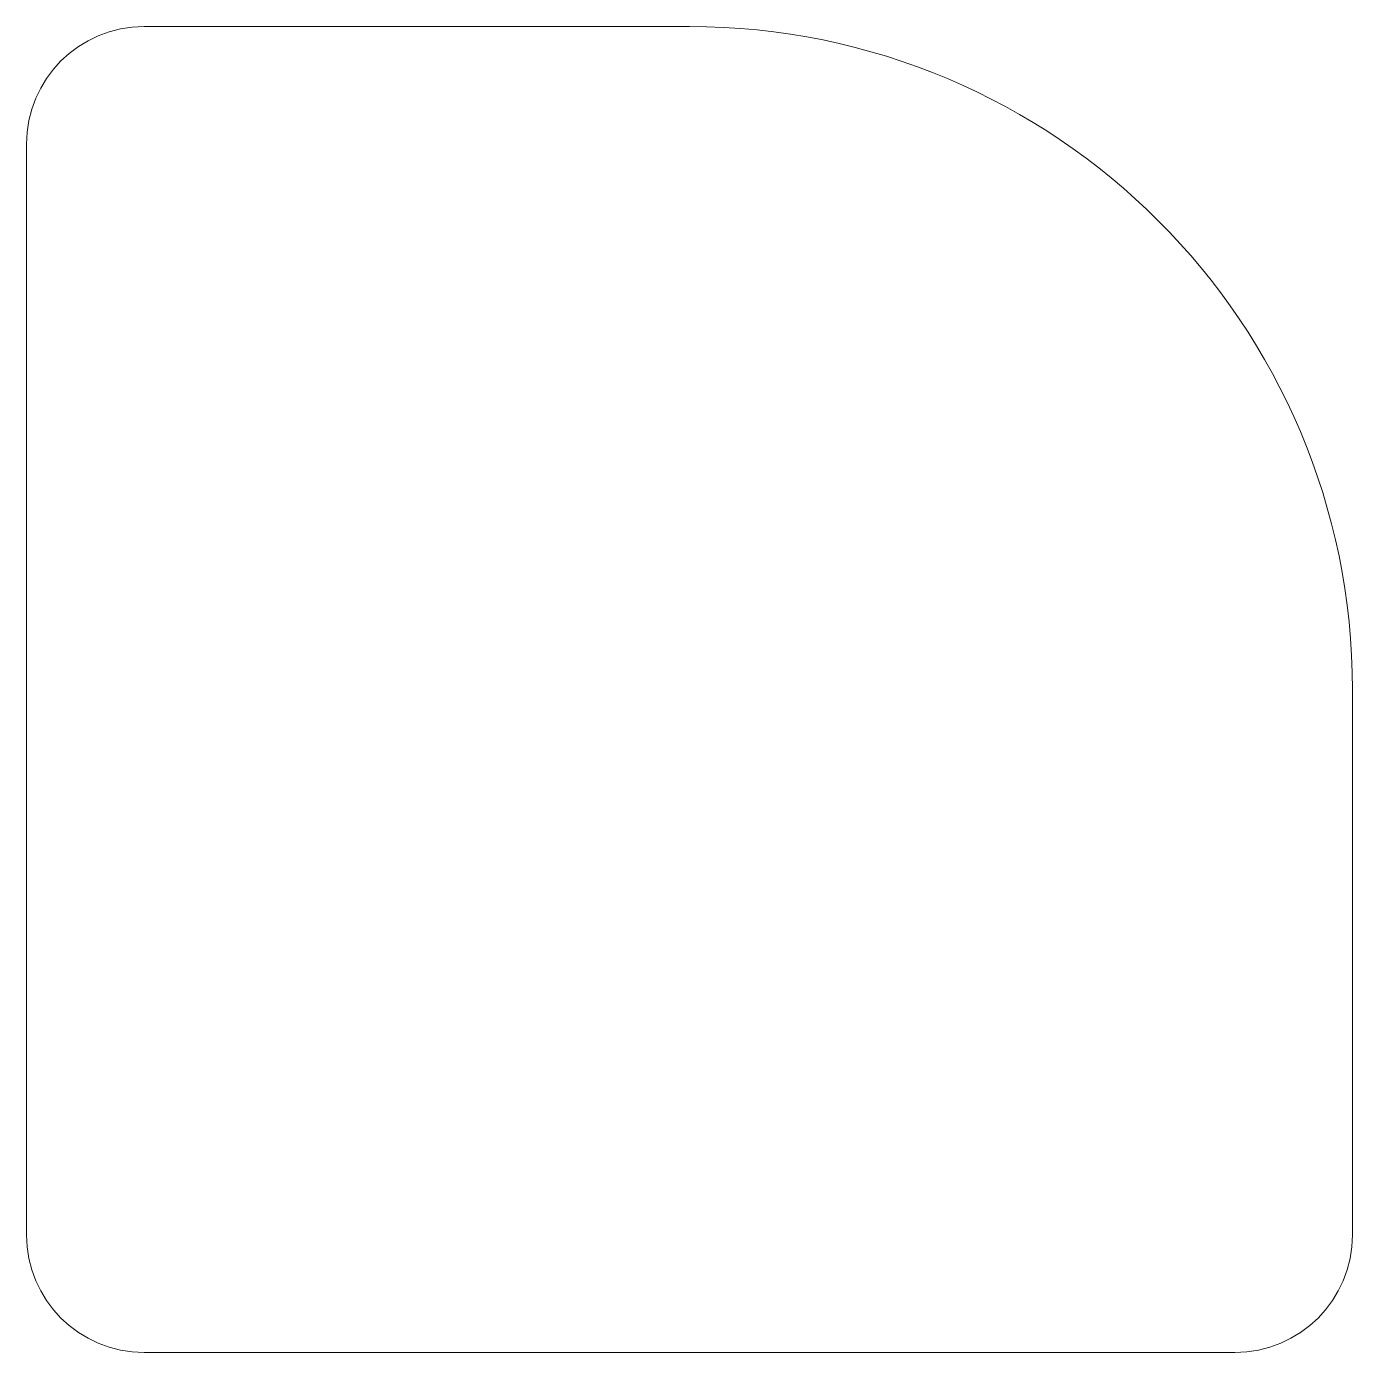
# Model space of a CAD drawing. Header units: millimetres. Extents: x -28.2 to 28.2, y -28.2 to 28.2.
import ezdxf

# ---------------------------------------------------------------- set-up
doc = ezdxf.new("R2010")
doc.units = ezdxf.units.MM
doc.layers.get('0').update_dxf_attribs({"linetype": 'CONTINUOUS', "lineweight": 0})

msp = doc.modelspace()

# ---------------------------------------------------------------- linework, layer by layer
for p, q in [((-23.2, 28.2), (0, 28.2)), ((-28.2, -23.2), (-28.2, 23.2)), ((28.2, 0), (28.2, -23.2)), ((23.2, -28.2), (-23.2, -28.2))]:
    msp.add_line(p, q)
for centre, radius, start, end in [((-23.2, 23.2), 5, 90, 180), ((0, 0), 28.2, 0, 90), ((-23.2, -23.2), 5, 180, 270), ((23.2, -23.2), 5, 270, 0)]:
    msp.add_arc(centre, radius, start, end)

doc.saveas('drawing.dxf')
